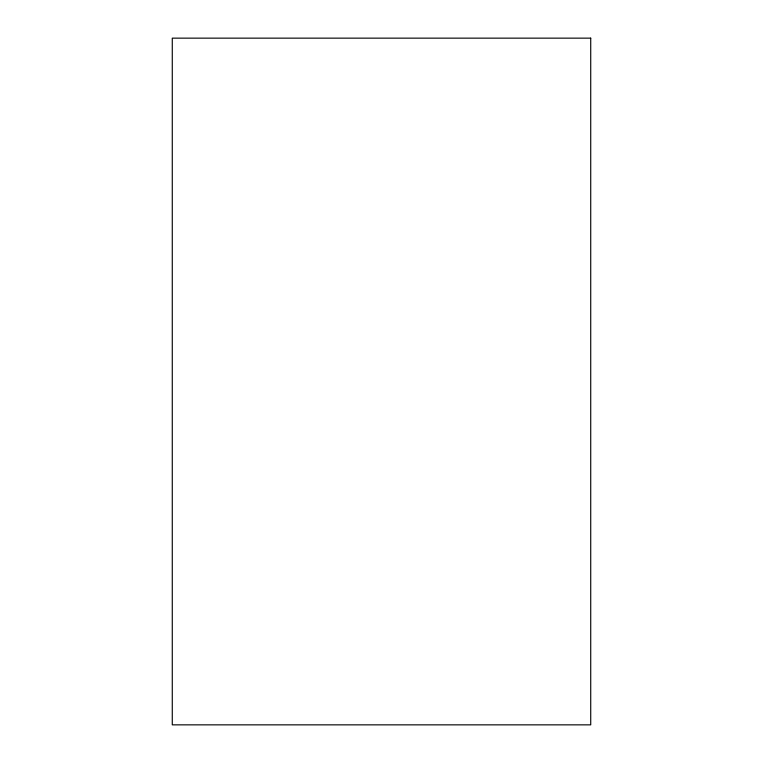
<?xml version="1.0" encoding="UTF-8"?>
<svg xmlns="http://www.w3.org/2000/svg" width="763" height="763" viewBox="0 0 763 763"><rect width="100%" height="100%" fill="white"/><g stroke="black" fill="none" stroke-linecap="round" stroke-linejoin="round"><path stroke-width="1.14" d="M590.724 38.15L172.276 38.15L172.276 724.85L590.724 724.85L590.724 38.15"/></g></svg>
